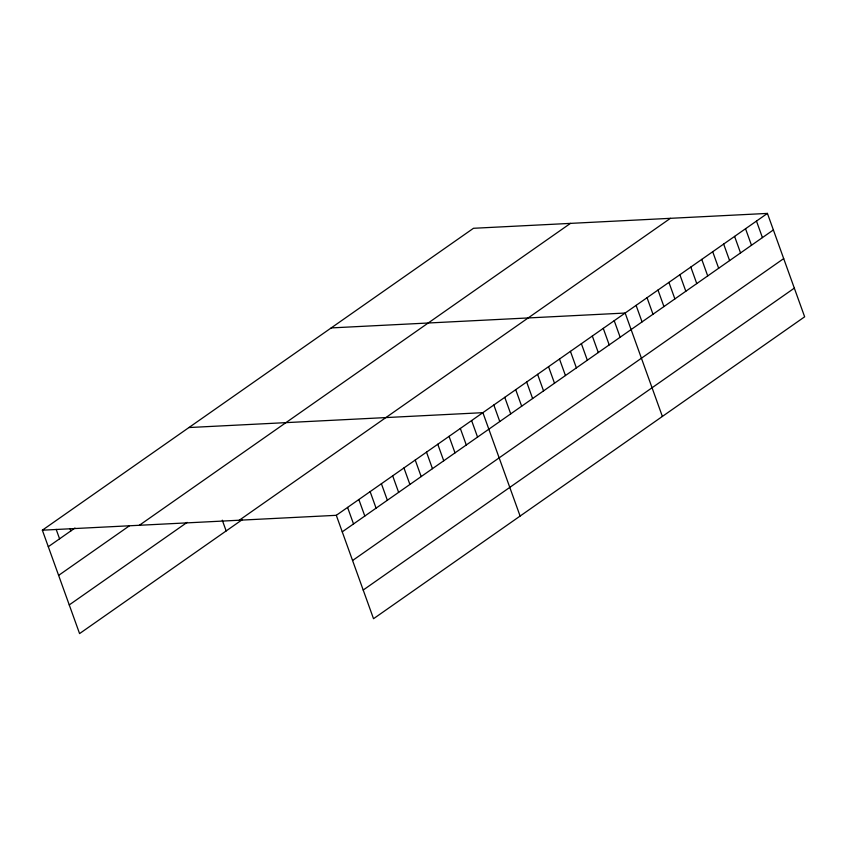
<?xml version="1.0" encoding="UTF-8"?>
<svg xmlns="http://www.w3.org/2000/svg" width="847" height="847" viewBox="0 0 847 847"><rect width="100%" height="100%" fill="white"/><g stroke="black" fill="none" stroke-linecap="round" stroke-linejoin="round"><path stroke-width="1.27" d="M42.35 530.19L473.473 228.288L767.424 213.412L804.65 316.81L373.527 618.712L336.301 515.315L42.35 530.19L79.576 633.588L242.073 519.793M48.3 546.717L74.949 528.052M58.623 575.388L129.347 525.86M139.353 525.288L570.476 223.375M69.253 604.917L187.134 522.377M239.299 520.227L670.422 218.325M336.301 515.315L767.424 213.412M342.252 531.842L773.375 229.939M352.574 560.513L783.697 258.6M363.204 590.041L794.327 288.139M331.198 327.916L625.16 313.041L662.375 416.438M188.934 427.544L482.885 412.669L520.111 516.067M756.477 221.078L762.427 237.605M745.54 228.743L751.49 245.27M734.593 236.408L740.543 252.925M723.656 244.063L729.595 260.59M712.708 251.728L718.658 268.255M701.761 259.394L707.711 275.921M690.824 267.059L696.763 283.586M679.876 274.724L685.826 291.252M668.929 282.39L674.879 298.906M657.992 290.045L663.932 306.572M647.044 297.71L652.995 314.237M636.097 305.375L642.047 321.902M614.213 320.706L620.163 337.233M603.265 328.371L609.215 344.898M592.328 336.037L598.278 352.553M581.381 343.691L587.331 360.219M570.433 351.357L576.384 367.884M559.496 359.022L565.447 375.549M548.549 366.687L554.499 383.215M537.601 374.353L543.552 390.88M526.665 382.018L532.615 398.535M515.717 389.673L521.667 406.2M504.77 397.338L510.72 413.865M493.833 405.004L499.783 421.531M471.61 420.567L477.56 437.094M460.334 428.466L466.284 444.982M449.058 436.353L455.008 452.88M437.783 444.252L443.733 460.779M426.507 452.15L432.457 468.677M415.231 460.048L421.181 476.575M403.955 467.946L409.906 484.463M392.68 475.834L398.63 492.361M381.404 483.732L387.354 500.259M370.128 491.631L376.079 508.158M358.853 499.529L364.803 516.045M347.577 507.417L353.527 523.944M222.285 520.185L226.16 530.942M70.005 528.57L70.852 530.931M56.177 529.375L59.576 538.819"/></g></svg>
